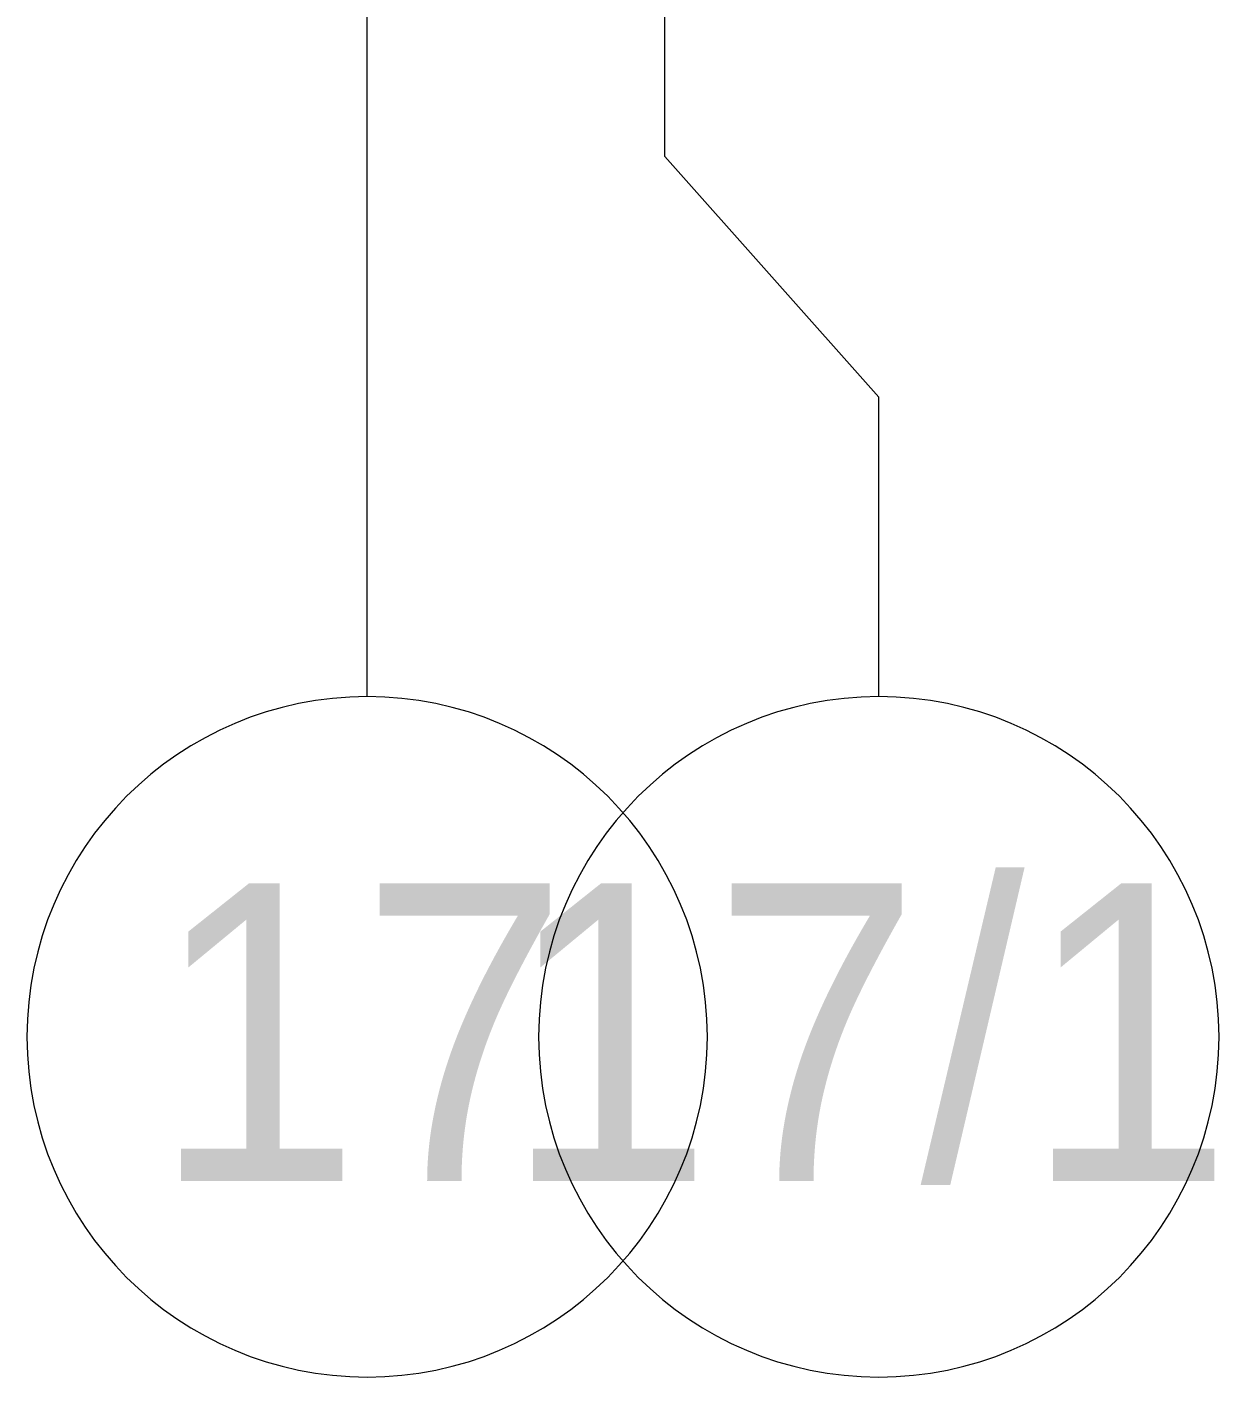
# Model space of a CAD drawing. Header units: millimetres. Extents: x -1113 to 415037, y -3642 to 354837.
# Drawn here: x 208432 to 211235, y -3506 to -332 of the extents above; entities that cross this region are included whole.
import ezdxf

# ---------------------------------------------------------------- set-up
doc = ezdxf.new("R2010")
doc.units = ezdxf.units.MM
doc.layers.add('Оси', color=7, linetype='Continuous', lineweight=9)
doc.layers.add('Оси-1', color=7, linetype='Continuous', lineweight=20)
doc.styles.add('Arial', font='arial.ttf', dxfattribs={"width": 0.9, "height": 700})

# ---------------------------------------------------------------- blocks, each defined once
blk = doc.blocks.new('Ось сетки - D8-29747960-Объем проектирования 2 этажа')
at = {"layer": 'Оси-1'}
for start, end in [(360, 180), (180, 360)]:
    blk.add_arc((0, 0), 4, start, end, dxfattribs=at)

msp = doc.modelspace()

# ---------------------------------------------------------------- linework, layer by layer
at = {"layer": 'Оси'}
for points in [[(209232.1, -1906.3), (209232.1, 3093.7), (209232.1, 22398.1), (209232.1, 27398.1)], [(210435.3, -1906.3), (210435.3, -1202.4), (209932.1, -636.3), (209932.1, 4363.7), (209932.1, 22398.1), (209932.1, 27398.1)]]:
    msp.add_lwpolyline(points, dxfattribs=at)

# ---------------------------------------------------------------- block references
at = {"layer": 'Оси-1', "xscale": 199.9999999999999, "yscale": 199.9999999999999, "zscale": 199.9999999999999}
for p in [(209232.1, -2706.3), (210435.3, -2706.3)]:
    msp.add_blockref('Ось сетки - D8-29747960-Объем проектирования 2 этажа', p, dxfattribs=at)

# ---------------------------------------------------------------- texts
at = {"layer": 'Оси', "char_height": 700, "attachment_point": 1, "style": 'Arial'}
for s, insert, width in [('17/1', (209554.8, -2345), 2121.265), ('17', (208726.9, -2345), 1212.151)]:
    msp.add_mtext(s, dxfattribs=dict(at, insert=insert, width=width))

doc.saveas('drawing.dxf')
